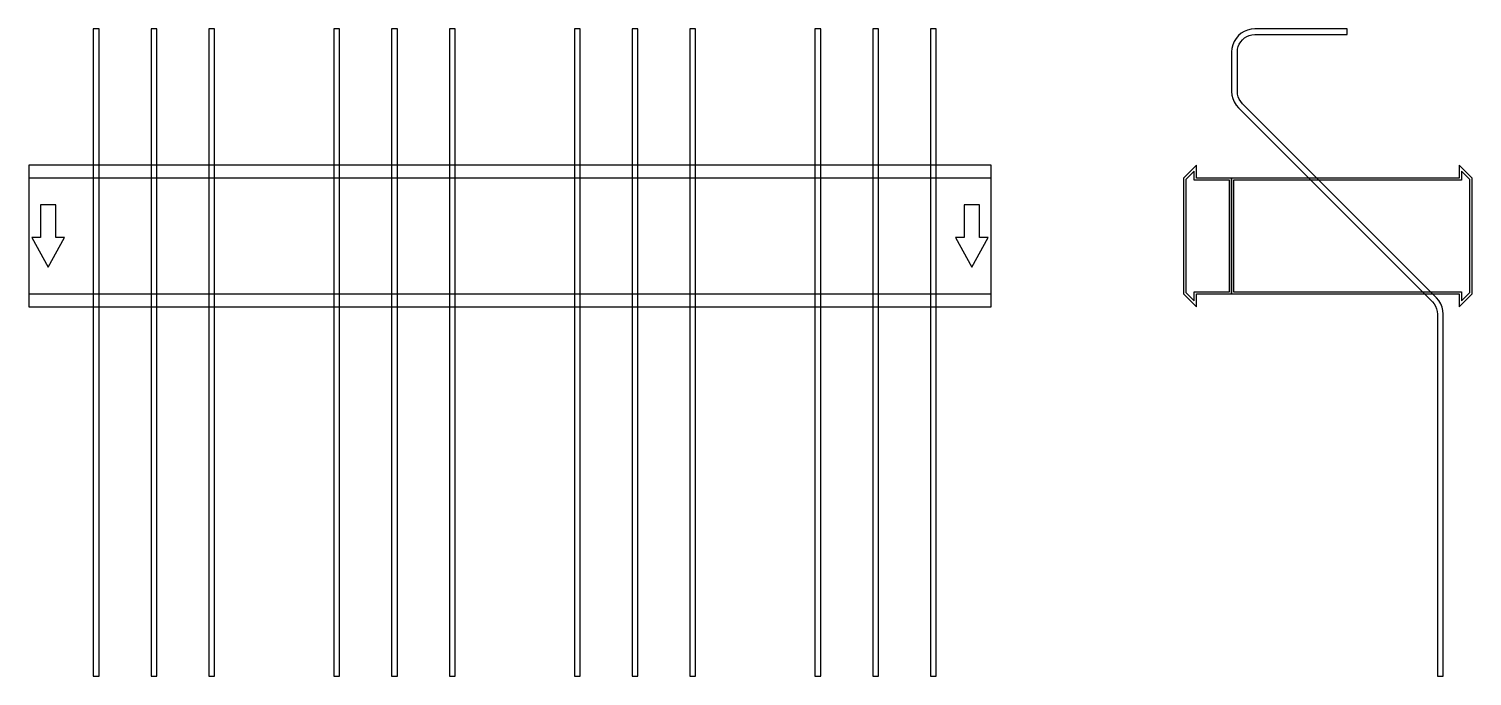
# Model space of a CAD drawing. Extents: x 0 to 1500, y -457 to 215.
import ezdxf

# ---------------------------------------------------------------- set-up
doc = ezdxf.new("R2010")
doc.units = 0
doc.layers.add('Halfen', color=7, linetype='CONTINUOUS')

msp = doc.modelspace()

# ---------------------------------------------------------------- linework, layer by layer
at = {"layer": 'Halfen', "color": 7}
for points in [[(73, -457.177), (73, 215.147), (67, 215.147), (67, -457.177)], [(133, -457.177), (133, 215.147), (127, 215.147), (127, -457.177)], [(193, -457.177), (193, 215.147), (187, 215.147), (187, -457.177)], [(323, -457.177), (323, 215.147), (317, 215.147), (317, -457.177)], [(383, -457.177), (383, 215.147), (377, 215.147), (377, -457.177)], [(443, -457.177), (443, 215.147), (437, 215.147), (437, -457.177)], [(573, -457.177), (573, 215.147), (567, 215.147), (567, -457.177)], [(633, -457.177), (633, 215.147), (627, 215.147), (627, -457.177)], [(693, -457.177), (693, 215.147), (687, 215.147), (687, -457.177)], [(823, -457.177), (823, 215.147), (817, 215.147), (817, -457.177)], [(883, -457.177), (883, 215.147), (877, 215.147), (877, -457.177)], [(943, -457.177), (943, 215.147), (937, 215.147), (937, -457.177)], [(1470, -457.177), (1470, -81.213), (1469.705, -77.459), (1468.825, -73.797), (1467.384, -70.317), (1465.416, -67.106), (1462.971, -64.243), (1261.272, 137.456), (1259.438, 139.604), (1257.962, 142.012), (1256.881, 144.621), (1256.222, 147.368), (1256, 150.184), (1256, 191.147), (1256.222, 193.963), (1256.881, 196.71), (1257.962, 199.319), (1259.438, 201.728), (1261.272, 203.875), (1263.42, 205.71), (1265.828, 207.186), (1268.438, 208.266), (1271.184, 208.926), (1274, 209.147), (1370, 209.147), (1370, 215.147), (1274, 215.147), (1270.246, 214.852), (1266.584, 213.973), (1263.104, 212.532), (1259.893, 210.564), (1257.029, 208.118), (1254.584, 205.254), (1252.616, 202.043), (1251.175, 198.564), (1250.295, 194.902), (1250, 191.147), (1250, 150.184), (1250.295, 146.429), (1251.175, 142.767), (1252.616, 139.288), (1254.584, 136.077), (1257.029, 133.213), (1458.728, -68.485), (1460.562, -70.633), (1462.038, -73.041), (1463.119, -75.651), (1463.778, -78.397), (1464, -81.213), (1464, -457.177)], [(0, -73.5), (1000, -73.5), (1000, 73.5), (0, 73.5)], [(0, -60), (1000, -60), (1000, 60), (0, 60)], [(1250, -60), (1250, 60), (1213.5, 60), (1213.5, 73.5), (1200, 60), (1200, -60), (1213.5, -73.5), (1213.5, -60)], [(1248, -58), (1248, 58), (1211, 58), (1211, 67.25), (1202.5, 58.75), (1202.5, -58.75), (1211, -67.25), (1211, -58)], [(1500, -60), (1500, 60), (1486.5, 73.5), (1486.5, 60), (1250, 60), (1250, -60), (1486.5, -60), (1486.5, -73.5)], [(1497.5, -58.75), (1497.5, 58.75), (1489, 67.25), (1489, 58), (1252, 58), (1252, -58), (1489, -58), (1489, -67.25)], [(20, -32.5), (37, -1.5), (28, -1.5), (28, 32.5), (12, 32.5), (12, -1.5), (3, -1.5)], [(980, -32.5), (997, -1.5), (988, -1.5), (988, 32.5), (972, 32.5), (972, -1.5), (963, -1.5)]]:
    msp.add_lwpolyline(points, close=True, dxfattribs=at)

doc.saveas('drawing.dxf')
